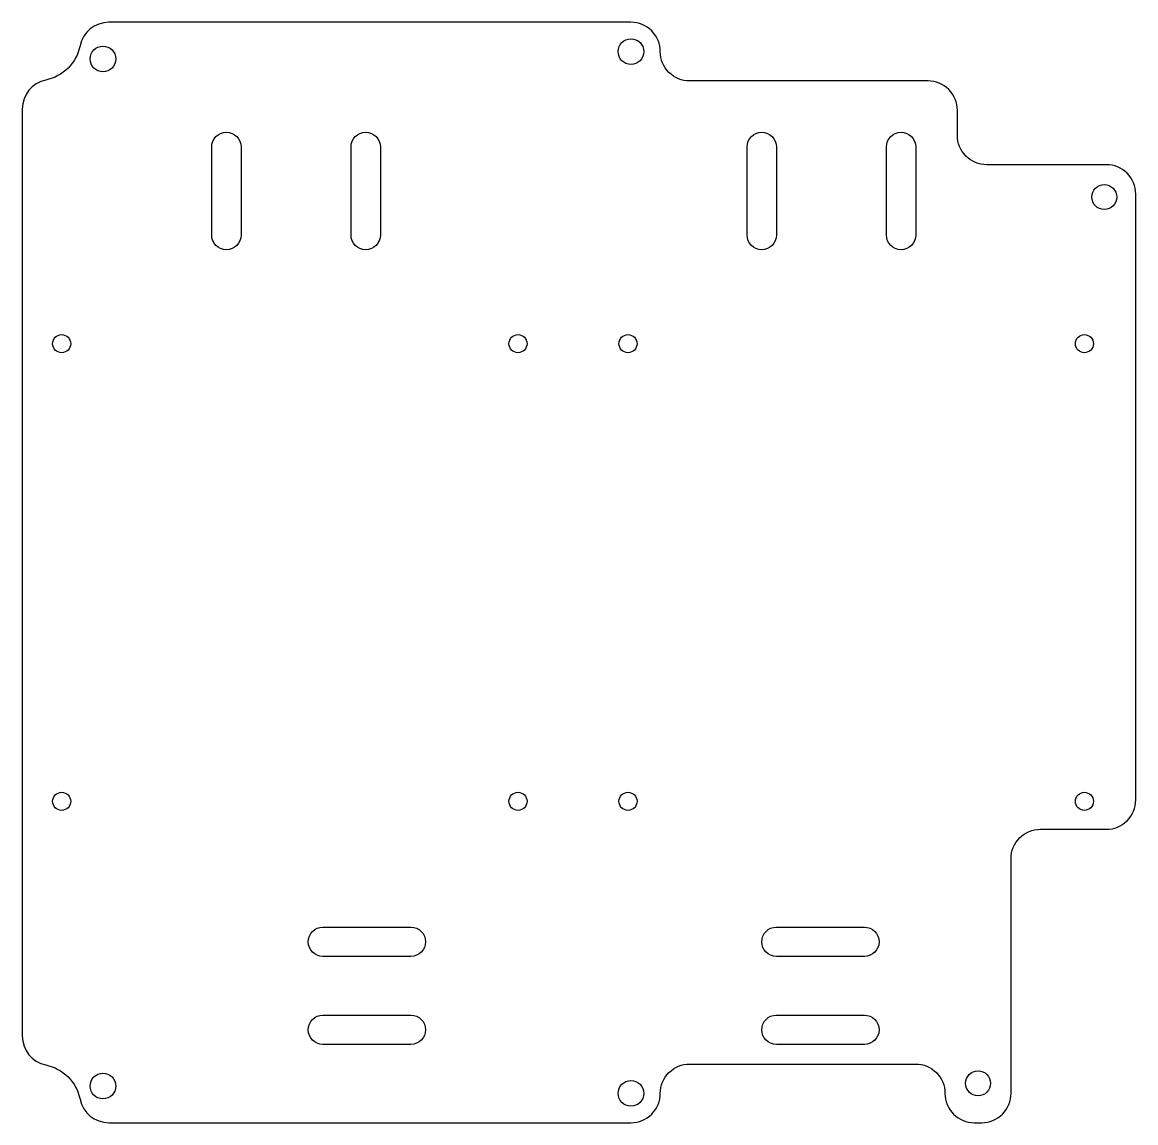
# Model space of a CAD drawing. Header units: millimetres. Extents: x -61 to 91, y -75 to 75.
import ezdxf

# ---------------------------------------------------------------- set-up
doc = ezdxf.new("R2010")
doc.units = ezdxf.units.MM

msp = doc.modelspace()

# ---------------------------------------------------------------- linework, layer by layer
for points in [[(67.01, 63, 0.414214), (63.01, 67), (30.5, 67, -0.414214), (26.5, 71, 0.414214), (22.5, 75), (-48.7, 75, 0.356394), (-52.62, 71.8, -0.300614), (-57.3, 67.12, 0.356394), (-60.5, 63.2), (-60.5, -63.2, 0.356394), (-57.3, -67.12, -0.300614), (-52.62, -71.8, 0.356394), (-48.7, -75), (22.5, -75, 0.414214), (26.5, -71, -0.414214), (30.5, -67), (61.32, -67, -0.414214), (65.32, -71, 0.414214), (69.32, -75), (70.33, -75, 0.414214), (74.33, -71), (74.33, -39, -0.414214), (78.33, -35), (87.33, -35, 0.414214), (91.33, -31), (91.33, 51.59, 0.414214), (87.33, 55.59), (71.01, 55.59, -0.414214), (67.01, 59.59)], [(-30.67, 58), (-30.67, 46, -1), (-34.67, 46), (-34.67, 58, -1)], [(-15.67, 46), (-15.67, 58, -1), (-11.67, 58), (-11.67, 46, -1)], [(42.33, 58), (42.33, 46, -1), (38.33, 46), (38.33, 58, -1)], [(57.33, 46), (57.33, 58, -1), (61.33, 58), (61.33, 46, -1)], [(-7.5, -48.33, -1), (-7.5, -52.33), (-19.5, -52.33, -1), (-19.5, -48.33)], [(42.33, -48.33), (54.33, -48.33, -1), (54.33, -52.33), (42.33, -52.33, -1)], [(-7.5, -60.33, -1), (-7.5, -64.33), (-19.5, -64.33, -1), (-19.5, -60.33)], [(42.33, -60.33), (54.33, -60.33, -1), (54.33, -64.33), (42.33, -64.33, -1)]]:
    msp.add_lwpolyline(points, format="xyb", close=True)
for centre, radius in [((-49.5, 70), 1.75), ((22.5, 71), 1.75), ((87.04, 51.17), 1.7), ((-55.13, 31.19), 1.23), ((7.1, 31.19), 1.23), ((22.1, 31.19), 1.23), ((84.33, 31.19), 1.23), ((-55.13, -31.19), 1.23), ((7.1, -31.19), 1.23), ((22.1, -31.19), 1.23), ((84.33, -31.19), 1.23), ((-49.5, -70), 1.75), ((69.83, -69.63), 1.7), ((22.5, -71), 1.75)]:
    msp.add_circle(centre, radius)

doc.saveas('drawing.dxf')
